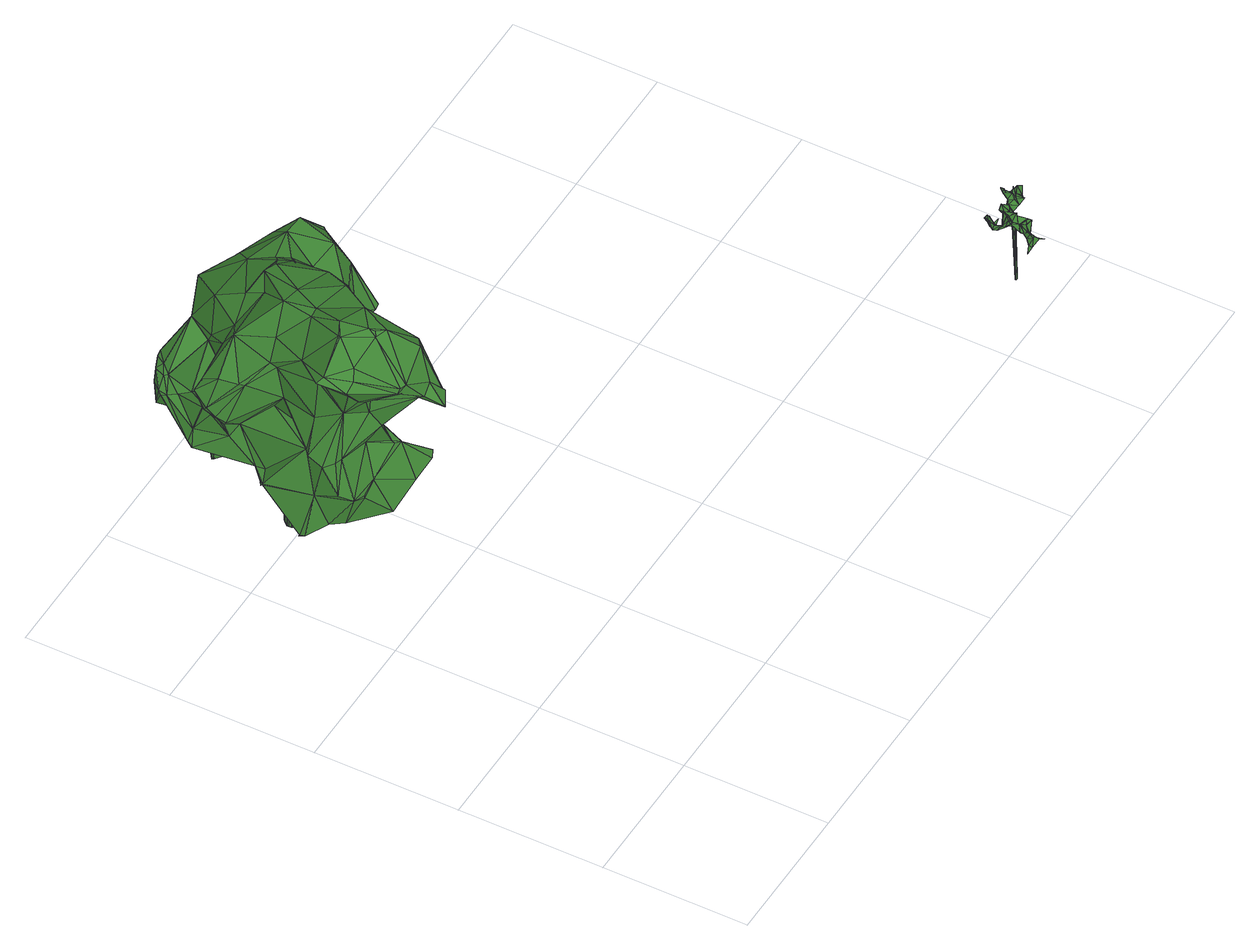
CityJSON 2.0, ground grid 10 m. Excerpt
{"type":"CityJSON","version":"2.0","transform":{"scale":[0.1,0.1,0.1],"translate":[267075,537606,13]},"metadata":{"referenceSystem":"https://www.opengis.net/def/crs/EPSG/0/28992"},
"CityObjects":{
"tree1":{"type":"SolitaryVegetationObject","attributes":{"gtid":50,"crown_width_m":17.53,"crown_median_z":24.6,"crown_r50_m":0.633,"crown_porosity":0.841,"trunk_H_m":11.46,"trunk_DBH_m":1.29,"trunk_radius_m":0.643,"trunk_base_height_m":13.14,"original_gtid":"52"},"geometry":[{"type":"Solid","lod":"3","boundaries":[[[[0,1,2]],[[0,3,1]],[[4,5,6]],[[7,8,9]],[[10,11,12]],[[13,14,15]],[[16,17,18]],[[19,20,21]],[[22,20,19]],[[23,24,25]],[[24,26,25]],[[27,28,29]],[[30,23,31]],[[18,32,33]],[[34,30,35]],[[36,37,38]],[[39,35,33]],[[40,41,42]],[[43,34,44]],[[45,6,46]],[[47,48,49]],[[50,51,52]],[[36,53,54]],[[55,56,57]],[[58,59,60]],[[61,62,63]],[[64,65,41]],[[45,4,6]],[[66,67,68]],[[69,67,66]],[[70,71,72]],[[73,28,27]],[[29,74,27]],[[49,75,76]],[[26,24,77]],[[78,79,80]],[[80,79,81]],[[82,83,84]],[[70,85,86]],[[10,23,30]],[[87,12,11]],[[88,89,90]],[[8,91,9]],[[83,15,14]],[[63,92,93]],[[37,94,95]],[[39,32,96]],[[18,33,25]],[[23,25,35]],[[97,84,98]],[[99,100,101]],[[26,102,18]],[[16,18,102]],[[103,104,105]],[[43,30,34]],[[106,107,108]],[[5,4,109]],[[110,111,112]],[[112,111,113]],[[114,22,19]],[[34,39,96]],[[115,116,117]],[[118,9,119]],[[17,61,96]],[[120,121,122]],[[58,116,115]],[[23,35,31]],[[34,35,39]],[[18,17,32]],[[30,31,35]],[[123,38,124]],[[88,87,89]],[[125,87,88]],[[126,127,81]],[[128,129,130]],[[128,131,132]],[[130,131,128]],[[133,128,132]],[[86,134,89]],[[133,129,128]],[[135,102,136]],[[137,138,68]],[[139,79,78]],[[64,41,140]],[[141,142,143]],[[11,72,71]],[[11,10,72]],[[12,77,24]],[[144,137,60]],[[33,32,39]],[[66,145,146]],[[147,113,111]],[[11,86,87]],[[148,65,111]],[[148,111,110]],[[149,107,106]],[[1,3,150]],[[102,77,151]],[[125,151,77]],[[152,153,154]],[[155,76,153]],[[35,25,33]],[[18,25,26]],[[27,54,73]],[[36,54,27]],[[155,153,152]],[[149,156,157]],[[55,158,56]],[[97,159,84]],[[160,161,162]],[[163,164,165]],[[166,79,139]],[[96,32,17]],[[167,168,169]],[[28,80,81]],[[170,100,99]],[[53,0,2]],[[141,171,69]],[[43,172,173]],[[174,175,176]],[[54,53,2]],[[134,90,89]],[[154,153,120]],[[43,173,30]],[[10,30,173]],[[149,177,156]],[[124,95,85]],[[166,126,79]],[[126,81,79]],[[24,23,10]],[[177,92,62]],[[178,179,180]],[[181,180,179]],[[181,178,180]],[[48,47,182]],[[156,177,183]],[[184,122,121]],[[185,186,174]],[[187,188,7]],[[3,158,189]],[[3,0,158]],[[190,191,192]],[[125,12,87]],[[7,9,187]],[[152,193,182]],[[178,194,133]],[[195,196,197]],[[58,115,59]],[[87,86,89]],[[158,0,53]],[[124,85,103]],[[29,127,198]],[[100,199,101]],[[153,76,121]],[[120,153,121]],[[184,121,76]],[[200,116,58]],[[195,176,161]],[[95,134,85]],[[91,119,9]],[[150,201,1]],[[54,2,80]],[[202,20,203]],[[204,205,206]],[[106,207,149]],[[208,91,74]],[[14,13,209]],[[209,13,210]],[[13,15,82]],[[83,82,15]],[[211,212,213]],[[48,214,215]],[[84,215,214]],[[210,82,216]],[[13,82,210]],[[71,86,11]],[[71,70,86]],[[8,217,91]],[[63,62,92]],[[60,200,58]],[[60,204,200]],[[218,129,172]],[[108,107,149]],[[219,220,221]],[[222,223,146]],[[162,220,160]],[[220,224,160]],[[62,225,135]],[[61,225,62]],[[80,28,73]],[[73,54,80]],[[148,41,65]],[[106,114,147]],[[147,114,226]],[[227,228,204]],[[51,140,211]],[[51,211,229]],[[228,230,205]],[[231,221,162]],[[109,232,5]],[[38,37,124]],[[104,181,179]],[[86,85,134]],[[45,69,66]],[[36,38,53]],[[233,234,235]],[[236,119,208]],[[84,159,215]],[[237,57,238]],[[178,173,194]],[[51,229,239]],[[203,240,241]],[[137,67,227]],[[68,67,137]],[[182,47,152]],[[113,110,112]],[[223,122,242]],[[191,190,161]],[[191,161,176]],[[131,243,244]],[[199,245,97]],[[228,246,141]],[[111,247,248]],[[181,249,178]],[[250,251,252]],[[222,252,251]],[[248,247,207]],[[132,207,247]],[[154,253,193]],[[122,223,254]],[[251,254,223]],[[182,255,48]],[[256,105,104]],[[74,217,27]],[[152,47,155]],[[48,75,49]],[[76,155,49]],[[223,109,146]],[[176,257,185]],[[105,123,124]],[[68,138,145]],[[74,91,217]],[[36,27,217]],[[185,258,259]],[[260,261,157]],[[157,261,141]],[[167,262,257]],[[263,257,262]],[[10,12,24]],[[117,116,264]],[[105,237,123]],[[239,57,52]],[[162,221,220]],[[224,75,48]],[[245,196,97]],[[175,45,46]],[[125,116,151]],[[156,260,157]],[[219,190,192]],[[115,265,59]],[[216,84,139]],[[82,84,216]],[[266,202,42]],[[199,100,170]],[[158,55,189]],[[267,215,159]],[[12,125,77]],[[182,193,187]],[[9,182,187]],[[178,133,235]],[[127,126,268]],[[165,241,240]],[[219,192,220]],[[269,270,271]],[[45,272,143]],[[206,205,102]],[[273,94,217]],[[274,157,143]],[[209,275,14]],[[201,275,209]],[[88,276,125]],[[165,240,163]],[[62,135,136]],[[62,136,230]],[[261,260,62]],[[91,208,119]],[[230,261,62]],[[228,205,204]],[[83,98,84]],[[198,236,277]],[[81,29,28]],[[90,8,278]],[[90,278,88]],[[255,279,48]],[[59,144,60]],[[182,9,118]],[[160,224,267]],[[154,193,152]],[[146,280,222]],[[146,138,280]],[[250,187,281]],[[250,281,251]],[[149,22,108]],[[98,83,14]],[[185,174,176]],[[159,282,267]],[[200,206,116]],[[206,200,204]],[[159,97,282]],[[97,195,282]],[[199,97,98]],[[218,283,284]],[[183,177,62]],[[3,189,150]],[[157,285,149]],[[224,220,75]],[[38,56,53]],[[105,124,103]],[[174,271,175]],[[174,186,271]],[[50,65,64]],[[251,281,187]],[[64,51,50]],[[235,179,178]],[[267,282,160]],[[184,242,122]],[[109,4,146]],[[48,215,267]],[[133,132,233]],[[34,243,44]],[[233,65,286]],[[186,259,140]],[[270,287,271]],[[138,137,144]],[[60,137,204]],[[227,204,137]],[[288,289,257]],[[126,166,214]],[[66,4,45]],[[233,235,133]],[[7,264,278]],[[256,179,235]],[[151,206,102]],[[84,166,139]],[[214,166,84]],[[148,110,290]],[[148,290,226]],[[140,51,64]],[[226,266,148]],[[57,56,238]],[[99,189,55]],[[69,227,67]],[[287,272,45]],[[189,99,101]],[[287,45,271]],[[175,271,45]],[[211,140,291]],[[211,291,167]],[[210,216,292]],[[36,217,37]],[[48,267,224]],[[250,188,187]],[[187,193,253]],[[291,263,262]],[[167,291,262]],[[194,173,172]],[[167,293,211]],[[158,53,56]],[[238,56,38]],[[66,68,145]],[[14,101,98]],[[199,98,101]],[[248,207,106]],[[103,85,70]],[[219,221,231]],[[6,191,46]],[[6,192,191]],[[264,7,188]],[[264,188,117]],[[48,279,214]],[[234,286,235]],[[233,286,234]],[[40,202,186]],[[186,202,203]],[[269,271,203]],[[203,271,186]],[[213,212,57]],[[266,226,19]],[[226,114,19]],[[230,228,141]],[[40,42,202]],[[294,99,55]],[[2,292,80]],[[78,80,292]],[[201,292,1]],[[2,1,292]],[[78,292,216]],[[216,139,78]],[[209,210,292]],[[201,209,292]],[[147,290,113]],[[110,113,290]],[[47,49,155]],[[190,219,231]],[[251,253,254]],[[114,108,22]],[[266,21,202]],[[106,147,111]],[[72,10,249]],[[105,256,50]],[[132,92,177]],[[279,255,295]],[[230,141,261]],[[256,65,50]],[[81,127,29]],[[173,249,10]],[[178,249,173]],[[293,167,169]],[[120,254,253]],[[197,196,245]],[[131,283,243]],[[170,245,199]],[[140,259,291]],[[269,203,296]],[[183,62,260]],[[156,183,260]],[[194,129,133]],[[172,129,194]],[[72,249,181]],[[19,21,266]],[[195,161,282]],[[124,37,95]],[[132,247,233]],[[282,161,160]],[[122,254,120]],[[283,130,284]],[[130,218,284]],[[232,6,5]],[[75,192,76]],[[184,192,232]],[[184,76,192]],[[131,92,132]],[[38,237,238]],[[123,237,38]],[[170,169,168]],[[170,99,169]],[[294,169,99]],[[116,276,264]],[[293,169,211]],[[197,245,168]],[[197,168,176]],[[168,245,170]],[[197,176,195]],[[151,116,206]],[[105,52,237]],[[50,52,105]],[[126,214,279]],[[97,196,195]],[[257,263,258]],[[257,258,185]],[[46,191,175]],[[175,191,176]],[[106,108,114]],[[93,92,131]],[[165,297,241]],[[172,43,44]],[[66,146,4]],[[16,135,225]],[[7,278,8]],[[273,134,94]],[[95,94,134]],[[104,103,181]],[[118,119,298]],[[217,94,37]],[[291,259,263]],[[259,258,263]],[[236,298,119]],[[283,131,130]],[[142,45,143]],[[272,299,143]],[[55,212,294]],[[22,285,203]],[[240,203,285]],[[274,143,299]],[[130,129,218]],[[102,26,77]],[[177,149,207]],[[177,207,132]],[[140,41,186]],[[40,186,41]],[[252,222,280]],[[223,242,109]],[[144,265,138]],[[144,59,265]],[[232,242,184]],[[232,109,242]],[[251,223,222]],[[8,90,273]],[[8,273,217]],[[104,179,256]],[[111,65,247]],[[233,247,65]],[[235,65,256]],[[235,286,65]],[[244,96,63]],[[250,117,188]],[[70,72,181]],[[120,253,154]],[[70,181,103]],[[172,44,218]],[[218,44,283]],[[75,220,192]],[[237,52,57]],[[176,168,288]],[[21,20,202]],[[248,106,111]],[[211,239,229]],[[239,211,213]],[[192,6,232]],[[213,57,239]],[[283,44,243]],[[96,243,34]],[[185,259,186]],[[168,289,288]],[[167,257,289]],[[167,289,168]],[[90,134,273]],[[288,257,176]],[[278,276,88]],[[298,236,198]],[[298,198,127]],[[142,69,45]],[[141,69,142]],[[17,225,61]],[[115,117,265]],[[266,42,148]],[[41,148,42]],[[150,275,201]],[[189,275,150]],[[147,226,290]],[[14,275,101]],[[189,101,275]],[[265,117,300]],[[265,300,138]],[[250,300,117]],[[252,280,300]],[[301,300,250]],[[252,300,301]],[[252,301,250]],[[280,138,300]],[[126,279,268]],[[241,274,302]],[[270,302,287]],[[241,302,270]],[[141,246,171]],[[270,296,241]],[[270,269,296]],[[203,241,296]],[[208,74,277]],[[208,277,236]],[[287,302,274]],[[274,272,287]],[[127,268,298]],[[298,268,118]],[[279,295,268]],[[239,52,51]],[[205,136,102]],[[205,230,136]],[[96,61,63]],[[135,16,102]],[[278,264,276]],[[244,243,96]],[[157,141,143]],[[93,131,244]],[[272,274,299]],[[116,125,276]],[[93,244,63]],[[295,182,268]],[[118,268,182]],[[295,255,182]],[[157,274,297]],[[17,16,225]],[[251,187,253]],[[163,157,297]],[[164,297,165]],[[163,297,164]],[[274,241,297]],[[228,171,246]],[[198,277,29]],[[74,29,277]],[[231,162,161]],[[231,161,190]],[[227,69,228]],[[228,69,171]],[[57,212,55]],[[294,212,169]],[[211,169,212]],[[22,203,20]],[[149,285,22]],[[157,163,285]],[[163,240,285]],[[146,145,138]],[[303,304,305]],[[303,305,306]],[[306,305,307]],[[306,307,308]],[[305,304,309]],[[305,309,307]],[[307,309,310]],[[307,310,308]],[[309,304,311]],[[309,311,310]],[[310,311,312]],[[310,312,308]],[[311,304,313]],[[311,313,312]],[[312,313,314]],[[312,314,308]],[[313,304,315]],[[313,315,314]],[[314,315,316]],[[314,316,308]],[[315,304,317]],[[315,317,316]],[[316,317,318]],[[316,318,308]],[[317,304,319]],[[317,319,318]],[[318,319,320]],[[318,320,308]],[[319,304,321]],[[319,321,320]],[[320,321,322]],[[320,322,308]],[[321,304,323]],[[321,323,322]],[[322,323,324]],[[322,324,308]],[[323,304,325]],[[323,325,324]],[[324,325,326]],[[324,326,308]],[[325,304,327]],[[325,327,326]],[[326,327,328]],[[326,328,308]],[[327,304,329]],[[327,329,328]],[[328,329,330]],[[328,330,308]],[[329,304,331]],[[329,331,330]],[[330,331,332]],[[330,332,308]],[[331,304,333]],[[331,333,332]],[[332,333,334]],[[332,334,308]],[[333,304,335]],[[333,335,334]],[[334,335,336]],[[334,336,308]],[[335,304,337]],[[335,337,336]],[[336,337,338]],[[336,338,308]],[[337,304,339]],[[337,339,338]],[[338,339,340]],[[338,340,308]],[[339,304,341]],[[339,341,340]],[[340,341,342]],[[340,342,308]],[[341,304,343]],[[341,343,342]],[[342,343,344]],[[342,344,308]],[[343,304,345]],[[343,345,344]],[[344,345,346]],[[344,346,308]],[[345,304,347]],[[345,347,346]],[[346,347,348]],[[346,348,308]],[[347,304,349]],[[347,349,348]],[[348,349,350]],[[348,350,308]],[[349,304,351]],[[349,351,350]],[[350,351,352]],[[350,352,308]],[[351,304,303]],[[351,303,352]],[[352,303,306]],[[352,306,308]]]]}]},
"tree2":{"type":"SolitaryVegetationObject","attributes":{"gtid":286,"crown_width_m":3.19,"crown_median_z":23.39,"crown_r50_m":0.151,"crown_porosity":0.938,"trunk_H_m":10.2,"trunk_DBH_m":0.182,"trunk_radius_m":0.091,"trunk_base_height_m":13.19,"original_gtid":"322"},"geometry":[{"type":"MultiSurface","lod":"3","boundaries":[[[353,354,355]],[[356,357,358]],[[359,360,361]],[[362,363,364]],[[365,366,367]],[[368,354,369]],[[370,361,360]],[[371,365,372]],[[373,374,361]],[[375,376,377]],[[378,366,365]],[[367,366,379]],[[361,374,380]],[[362,381,382]],[[383,381,362]],[[384,385,380]],[[369,386,387]],[[353,388,389]],[[380,390,361]],[[391,392,393]],[[394,361,381]],[[370,381,361]],[[395,396,359]],[[397,398,399]],[[400,398,397]],[[401,375,402]],[[377,375,401]],[[403,404,405]],[[353,406,354]],[[407,408,401]],[[392,391,409]],[[410,411,412]],[[392,409,393]],[[390,405,404]],[[413,405,390]],[[371,372,414]],[[353,415,406]],[[355,416,353]],[[388,353,416]],[[365,371,417]],[[367,371,365]],[[412,418,410]],[[419,410,415]],[[413,390,420]],[[413,420,385]],[[405,413,358]],[[359,421,374]],[[385,356,413]],[[361,381,383]],[[390,381,361]],[[422,399,423]],[[424,368,422]],[[382,425,426]],[[425,426,379]],[[392,427,391]],[[387,399,422]],[[428,399,387]],[[359,396,421]],[[411,410,419]],[[404,381,390]],[[382,381,404]],[[363,399,423]],[[415,389,429]],[[430,431,402]],[[419,415,429]],[[379,365,367]],[[418,412,432]],[[418,432,433]],[[366,425,379]],[[378,425,366]],[[426,364,428]],[[401,408,377]],[[356,434,357]],[[435,434,356]],[[406,415,389]],[[436,437,355]],[[384,427,385]],[[436,416,437]],[[360,359,374]],[[369,387,422]],[[356,385,427]],[[388,416,438]],[[411,432,412]],[[407,402,431]],[[383,363,439]],[[421,385,440]],[[439,370,360]],[[434,435,440]],[[428,364,363]],[[423,428,363]],[[370,383,362]],[[363,362,383]],[[363,383,370]],[[423,399,441]],[[423,441,442]],[[353,389,415]],[[389,433,443]],[[389,443,438]],[[442,386,369]],[[438,416,444]],[[407,430,443]],[[431,443,430]],[[431,430,407]],[[368,369,422]],[[441,386,442]],[[399,386,441]],[[372,387,398]],[[401,402,407]],[[384,421,396]],[[365,426,378]],[[445,400,446]],[[447,400,445]],[[361,439,373]],[[444,354,406]],[[387,372,428]],[[382,404,403]],[[398,387,386]],[[388,443,431]],[[411,429,432]],[[419,429,411]],[[402,375,430]],[[355,354,368]],[[369,424,442]],[[354,424,369]],[[417,414,448]],[[444,437,354]],[[362,364,426]],[[372,417,448]],[[372,448,447]],[[442,424,423]],[[394,420,421]],[[423,424,422]],[[430,388,431]],[[444,449,438]],[[397,372,400]],[[447,400,372]],[[413,356,358]],[[427,392,435]],[[427,435,356]],[[406,389,444]],[[449,389,438]],[[449,444,389]],[[443,388,438]],[[370,439,363]],[[374,373,360]],[[378,426,425]],[[417,371,414]],[[389,376,429]],[[394,403,405]],[[382,426,362]],[[417,450,365]],[[365,450,372]],[[428,423,399]],[[414,372,448]],[[437,444,416]],[[380,421,384]],[[374,421,380]],[[440,391,396]],[[440,396,395]],[[435,391,440]],[[354,368,424]],[[437,368,354]],[[381,382,403]],[[430,451,388]],[[389,388,451]],[[355,368,437]],[[435,392,391]],[[409,391,393]],[[399,363,428]],[[399,428,397]],[[362,381,370]],[[379,426,365]],[[359,394,421]],[[359,421,395]],[[395,421,440]],[[394,404,403]],[[381,403,404]],[[381,404,394]],[[390,380,420]],[[389,415,452]],[[389,452,433]],[[398,400,372]],[[372,450,417]],[[453,394,405]],[[452,415,419]],[[453,405,358]],[[359,361,394]],[[357,434,358]],[[434,453,358]],[[373,439,360]],[[383,439,361]],[[426,372,364]],[[426,428,372]],[[372,397,364]],[[396,391,384]],[[433,376,443]],[[375,443,376]],[[385,420,380]],[[453,434,385]],[[440,385,434]],[[418,419,410]],[[452,419,418]],[[397,428,364]],[[391,427,384]],[[453,420,394]],[[421,420,385]],[[453,385,420]],[[418,433,452]],[[399,398,386]],[[389,451,376]],[[376,451,430]],[[407,443,375]],[[377,408,375]],[[407,375,408]],[[355,437,416]],[[432,376,433]],[[429,376,432]],[[430,375,376]],[[454,455,456]],[[454,456,457]],[[457,456,458]],[[457,458,459]],[[458,456,460]],[[458,460,459]],[[456,455,460]],[[460,455,461]],[[460,461,459]],[[461,455,462]],[[461,462,459]],[[455,463,462]],[[462,463,464]],[[462,464,459]],[[464,463,465]],[[464,465,459]],[[463,455,454]],[[463,454,465]],[[465,454,457]],[[465,457,459]]]}]},
"tree3":{"type":"SolitaryVegetationObject","attributes":{"gtid":465,"crown_width_m":3.57,"crown_median_z":18.92,"crown_r50_m":0.185,"crown_porosity":0.928,"trunk_H_m":5.47,"trunk_DBH_m":0.133,"trunk_radius_m":0.0667,"trunk_base_height_m":13.45,"original_gtid":"528"},"geometry":[{"type":"MultiSurface","lod":"3","boundaries":[[[466,467,468]],[[469,470,471]],[[472,473,474]],[[472,474,475]],[[476,477,478]],[[479,480,481]],[[482,483,484]],[[485,486,487]],[[477,476,488]],[[468,489,470]],[[490,477,491]],[[492,493,494]],[[495,492,494]],[[496,497,498]],[[497,499,500]],[[501,502,476]],[[503,466,469]],[[487,504,505]],[[499,473,506]],[[478,501,476]],[[507,508,500]],[[509,476,502]],[[510,491,511]],[[512,513,514]],[[515,516,517]],[[518,515,517]],[[519,520,521]],[[475,522,472]],[[523,505,524]],[[522,525,472]],[[526,527,528]],[[505,497,525]],[[529,525,497]],[[529,497,505]],[[487,530,504]],[[505,524,531]],[[532,533,521]],[[531,499,497]],[[534,535,536]],[[474,473,537]],[[490,491,538]],[[494,493,539]],[[540,539,493]],[[471,503,469]],[[503,541,466]],[[478,477,490]],[[542,489,479]],[[474,499,531]],[[543,512,514]],[[544,489,545]],[[480,483,482]],[[544,545,546]],[[471,470,547]],[[513,547,470]],[[513,512,547]],[[509,488,476]],[[530,543,504]],[[508,504,543]],[[548,528,527]],[[548,527,546]],[[477,488,511]],[[469,466,468]],[[549,487,498]],[[550,534,536]],[[548,493,528]],[[468,467,489]],[[551,552,553]],[[532,554,555]],[[485,479,486]],[[485,480,479]],[[540,483,480]],[[556,557,536]],[[558,557,556]],[[487,486,530]],[[559,481,560]],[[559,560,555]],[[557,494,539]],[[524,505,522]],[[491,488,501]],[[561,489,542]],[[507,504,508]],[[483,562,484]],[[545,483,540]],[[558,510,563]],[[511,491,477]],[[492,495,551]],[[564,551,495]],[[513,544,565]],[[513,565,514]],[[534,550,566]],[[567,554,568]],[[505,525,522]],[[555,554,567]],[[558,538,510]],[[516,466,541]],[[568,520,518]],[[479,559,517]],[[516,479,517]],[[543,569,512]],[[521,520,554]],[[568,554,520]],[[505,531,496]],[[567,568,555]],[[566,539,540]],[[469,468,470]],[[501,478,490]],[[484,562,467]],[[489,480,545]],[[520,519,570]],[[570,517,520]],[[571,510,491]],[[572,563,573]],[[563,574,573]],[[571,558,510]],[[495,494,564]],[[553,556,492]],[[493,492,556]],[[516,515,466]],[[480,482,481]],[[568,559,555]],[[560,532,555]],[[538,558,575]],[[498,508,543]],[[498,543,527]],[[560,519,532]],[[481,559,479]],[[488,491,511]],[[521,532,519]],[[553,492,551]],[[475,474,531]],[[517,518,520]],[[536,539,550]],[[497,496,531]],[[528,576,526]],[[483,480,562]],[[577,495,557]],[[494,557,495]],[[504,529,505]],[[507,529,504]],[[540,578,566]],[[534,578,535]],[[566,578,534]],[[480,487,578]],[[480,578,540]],[[487,535,578]],[[472,506,473]],[[512,569,547]],[[489,467,479]],[[489,479,480]],[[471,561,503]],[[503,561,542]],[[547,561,471]],[[490,575,501]],[[484,570,482]],[[500,508,498]],[[493,548,540]],[[536,557,539]],[[498,527,579]],[[498,579,549]],[[532,521,554]],[[550,539,566]],[[518,559,568]],[[518,517,559]],[[470,489,513]],[[544,513,489]],[[475,580,581]],[[582,523,524]],[[563,572,558]],[[577,501,575]],[[510,572,574]],[[493,576,528]],[[548,545,540]],[[546,545,548]],[[536,576,493]],[[505,496,487]],[[581,524,522]],[[475,531,580]],[[581,522,475]],[[535,576,536]],[[526,576,579]],[[545,480,483]],[[525,529,507]],[[575,551,564]],[[490,538,575]],[[549,535,487]],[[542,541,503]],[[542,516,541]],[[542,479,516]],[[577,557,558]],[[571,577,558]],[[536,493,556]],[[485,487,480]],[[556,572,558]],[[570,484,583]],[[579,527,526]],[[482,570,481]],[[519,481,570]],[[481,519,560]],[[584,491,501]],[[531,524,580]],[[527,543,565]],[[576,535,585]],[[576,585,579]],[[553,551,558]],[[509,501,488]],[[573,574,572]],[[571,491,511]],[[575,558,551]],[[549,585,535]],[[496,498,487]],[[570,583,517]],[[500,498,497]],[[484,517,583]],[[467,517,484]],[[563,510,574]],[[516,517,467]],[[516,467,466]],[[474,537,499]],[[507,500,499]],[[473,499,537]],[[499,525,507]],[[580,524,581]],[[571,491,584]],[[571,584,577]],[[502,501,577]],[[543,514,565]],[[527,565,514]],[[525,506,472]],[[562,479,467]],[[562,480,479]],[[575,495,577]],[[584,501,509]],[[564,495,575]],[[499,506,525]],[[509,502,584]],[[577,584,502]],[[510,558,572]],[[546,565,544]],[[527,565,546]],[[579,585,549]],[[486,586,530]],[[561,586,489]],[[547,586,561]],[[530,586,547]],[[479,586,486]],[[489,586,479]],[[510,538,491]],[[547,569,530]],[[508,569,543]],[[543,530,569]],[[558,572,553]],[[553,572,556]],[[587,588,589]],[[588,590,589]],[[589,590,591]],[[590,592,591]],[[591,592,589]],[[589,592,593]],[[592,590,594]],[[592,594,593]],[[593,594,595]],[[593,595,589]],[[594,590,596]],[[594,596,595]],[[596,590,597]],[[596,597,595]],[[595,597,598]],[[595,598,589]],[[598,597,587]],[[598,587,589]],[[597,590,588]],[[597,588,587]]]}]}
},
"vertices":[
[164,304,103],[172,317,97],[161,323,133],[170,309,96],[9,346,95],[12,347,95],[26,339,98],[64,361,170],[97,357,174],[86,385,156],[60,255,215],[75,276,210],[51,283,208],[164,360,61],[163,337,54],[159,362,58],[2,256,200],[7,238,195],[6,253,203],[42,244,61],[26,251,66],[29,249,67],[23,247,67],[42,242,219],[40,261,218],[30,255,216],[30,256,216],[146,348,171],[156,343,158],[142,362,154],[48,233,217],[43,238,218],[14,237,200],[20,240,205],[26,207,202],[40,236,216],[146,324,161],[121,325,162],[127,304,138],[22,209,201],[52,274,109],[66,268,105],[42,246,94],[56,214,205],[48,203,187],[14,305,95],[33,331,99],[69,392,99],[81,378,92],[65,393,95],[86,269,132],[78,284,110],[87,282,136],[160,321,134],[156,336,157],[128,314,91],[138,305,118],[115,300,124],[6,326,166],[3,341,152],[0,331,144],[19,236,179],[20,247,163],[25,234,175],[75,266,110],[63,244,118],[14,323,112],[8,323,127],[9,327,128],[18,318,121],[85,290,199],[77,276,208],[74,271,206],[157,338,158],[134,360,163],[69,364,79],[50,393,92],[46,284,205],[161,346,115],[155,349,117],[161,332,135],[147,344,121],[157,363,61],[154,363,60],[140,359,79],[92,306,184],[87,295,202],[63,303,204],[75,333,195],[81,328,198],[92,333,189],[107,368,165],[34,237,157],[35,237,166],[111,334,174],[101,323,181],[21,210,197],[121,345,74],[139,349,64],[125,313,72],[123,315,71],[145,333,68],[22,277,192],[87,288,167],[81,270,151],[90,284,149],[39,237,95],[28,237,91],[28,237,89],[11,350,97],[79,229,83],[61,230,112],[85,222,88],[81,220,85],[49,229,63],[8,338,159],[32,330,179],[33,338,167],[104,383,134],[100,383,149],[41,389,114],[36,387,108],[27,379,112],[112,305,135],[105,322,156],[51,306,203],[132,359,105],[124,355,134],[51,208,175],[55,204,175],[48,198,173],[43,208,176],[40,232,143],[53,231,171],[97,325,188],[15,258,187],[21,265,180],[4,327,135],[8,338,134],[157,361,102],[74,281,75],[13,269,128],[14,298,96],[4,294,94],[1,333,141],[13,335,125],[14,348,106],[65,222,80],[68,240,80],[17,238,95],[172,314,95],[35,302,188],[60,397,107],[53,394,106],[49,392,116],[64,397,98],[8,244,104],[7,260,98],[159,303,103],[105,366,77],[61,358,55],[54,345,62],[44,352,52],[3,264,65],[2,268,64],[3,268,63],[136,360,102],[95,289,68],[100,302,69],[101,302,70],[114,316,69],[36,304,128],[58,200,175],[66,221,200],[57,297,74],[43,310,87],[68,323,68],[16,246,128],[63,245,178],[81,254,155],[60,258,173],[69,270,189],[76,378,125],[10,247,129],[33,384,94],[65,290,63],[53,296,79],[64,377,144],[47,354,154],[145,315,86],[42,343,60],[48,342,67],[48,353,83],[52,392,118],[57,218,187],[87,355,73],[101,341,88],[91,317,81],[131,362,150],[122,327,69],[8,313,166],[173,320,96],[33,248,90],[16,260,66],[11,310,164],[25,296,174],[22,299,179],[42,244,121],[110,375,155],[173,339,91],[169,356,97],[95,298,75],[114,316,93],[105,320,98],[115,367,91],[107,374,76],[164,359,100],[130,348,173],[58,198,174],[45,352,61],[55,360,55],[44,352,53],[29,367,113],[26,373,112],[75,368,58],[13,240,187],[62,231,72],[7,321,130],[28,293,147],[68,302,92],[20,267,150],[42,349,55],[35,357,96],[47,238,141],[46,249,141],[82,249,153],[116,383,142],[119,300,134],[120,299,132],[88,305,115],[8,262,65],[11,262,66],[26,377,110],[41,203,181],[41,214,179],[111,318,71],[26,272,129],[56,234,115],[56,232,114],[68,262,201],[47,356,149],[39,379,115],[34,360,114],[44,385,117],[37,381,115],[72,367,107],[85,254,148],[74,286,56],[70,285,59],[74,281,72],[1,251,131],[4,263,133],[83,282,65],[74,282,55],[44,336,174],[6,339,145],[47,246,69],[79,367,59],[111,364,126],[27,287,103],[20,297,97],[43,304,85],[6,297,93],[105,342,176],[4,294,93],[165,333,88],[65,327,188],[130,364,152],[65,340,181],[108,359,102],[15,337,125],[60,356,126],[87,358,70],[47,192,172],[48,193,171],[16,255,68],[61,246,118],[13,300,92],[89,295,71],[93,293,67],[72,226,79],[81,281,69],[165,345,112],[96,296,72],[118,316,87],[95,350,130],[11,263,97],[3,268,64],[116,387,135],[3,295,93],[30,329,133],[48,339,128],[14,297,95],[74,307,1],[68,308,1],[74,309,1],[75,305,116],[75,307,116],[69,305,116],[73,311,1],[74,308,116],[72,312,1],[73,310,116],[71,313,1],[72,311,116],[69,314,1],[71,311,116],[68,314,2],[69,312,116],[66,314,2],[67,311,116],[64,313,2],[66,311,116],[63,312,2],[64,310,116],[62,311,2],[63,309,116],[61,309,1],[63,307,116],[61,308,1],[62,305,116],[61,306,1],[63,304,116],[62,304,1],[63,302,116],[63,303,1],[64,301,116],[64,302,1],[65,300,116],[66,301,1],[67,299,116],[67,301,1],[69,299,116],[69,301,1],[70,299,116],[71,302,1],[72,300,116],[72,303,1],[73,301,116],[73,304,1],[74,302,116],[74,306,1],[75,303,116],
[159,364,101],[155,364,101],[156,367,100],[149,382,119],[148,385,114],[148,384,114],[151,374,117],[151,370,113],[148,371,116],[144,370,111],[146,366,110],[141,365,107],[135,366,103],[136,369,101],[134,367,100],[153,364,101],[152,361,102],[149,370,111],[135,364,102],[138,362,103],[150,370,114],[151,372,117],[167,369,99],[168,366,98],[169,368,98],[137,371,104],[136,369,100],[150,375,119],[145,371,113],[143,372,112],[146,369,112],[154,377,120],[149,379,121],[148,360,104],[147,360,104],[162,366,101],[164,365,101],[145,374,117],[158,382,122],[157,384,122],[160,383,121],[148,378,114],[156,378,117],[156,377,117],[140,362,107],[142,361,105],[146,361,106],[141,360,105],[171,371,97],[166,371,98],[144,376,109],[143,374,112],[146,379,114],[159,363,101],[168,370,99],[171,369,97],[160,382,122],[167,358,96],[169,360,95],[172,357,95],[146,379,116],[135,363,102],[163,360,99],[160,367,102],[134,363,104],[169,360,97],[167,360,96],[147,376,117],[152,376,119],[150,363,104],[149,363,108],[151,363,104],[140,371,104],[140,369,105],[153,381,121],[142,363,106],[166,361,97],[165,370,99],[164,372,100],[170,360,96],[168,365,100],[149,382,118],[153,381,120],[155,369,101],[156,367,101],[162,367,106],[148,369,112],[153,380,120],[147,361,105],[150,360,105],[165,368,101],[159,364,103],[139,357,103],[139,357,104],[139,358,103],[138,361,103],[162,366,106],[135,363,104],[165,368,100],[167,361,97],[147,379,116],[153,367,2],[152,368,2],[153,368,2],[152,369,104],[152,370,104],[151,369,104],[151,370,104],[150,370,104],[150,369,104],[152,367,2],[150,368,104],[151,368,104],
[446,13,61],[451,17,61],[447,18,64],[443,14,63],[446,19,65],[441,15,64],[445,40,58],[444,42,61],[448,42,60],[451,44,56],[478,35,56],[478,39,57],[480,36,60],[450,21,58],[452,23,57],[454,20,53],[458,19,59],[458,20,59],[458,17,59],[449,26,62],[445,26,61],[445,29,59],[478,37,56],[448,21,63],[476,37,63],[472,40,59],[463,32,65],[458,33,64],[464,29,61],[464,31,65],[446,35,56],[445,36,57],[445,30,59],[444,39,60],[442,34,60],[475,33,58],[474,32,56],[443,14,62],[442,32,57],[447,36,55],[444,40,59],[440,34,58],[443,30,61],[475,33,55],[469,42,63],[472,42,58],[444,25,67],[445,23,66],[447,28,67],[448,10,58],[447,14,60],[449,13,57],[449,11,54],[455,15,50],[452,12,53],[455,10,49],[447,40,52],[451,38,50],[449,40,51],[444,39,57],[450,35,66],[450,32,66],[454,36,67],[443,34,57],[443,26,62],[448,39,57],[456,13,48],[460,9,45],[457,34,57],[455,33,60],[458,35,59],[445,42,61],[470,35,62],[460,31,58],[456,28,60],[446,14,61],[447,19,64],[443,29,61],[452,24,67],[453,27,63],[452,26,66],[443,23,66],[454,30,63],[453,27,62],[458,34,57],[465,32,66],[467,35,71],[465,34,68],[450,12,45],[450,13,45],[462,36,64],[463,35,62],[466,38,62],[450,16,51],[454,15,49],[446,20,65],[453,18,58],[468,42,65],[469,28,63],[448,27,66],[459,31,57],[444,12,45],[447,13,49],[443,27,62],[454,17,53],[470,39,59],[465,41,65],[468,44,65],[468,44,64],[470,34,63],[453,35,61],[469,35,59],[455,28,60],[451,33,64],[452,43,55],[452,44,55],[456,39,51],[453,18,57],[471,36,60],[454,31,63],[447,24,63],[456,28,59],[458,28,5],[455,28,59],[458,28,4],[455,29,59],[457,28,4],[454,28,59],[457,27,4],[455,27,59],[458,27,4],[458,27,5],[456,27,59]
]}
